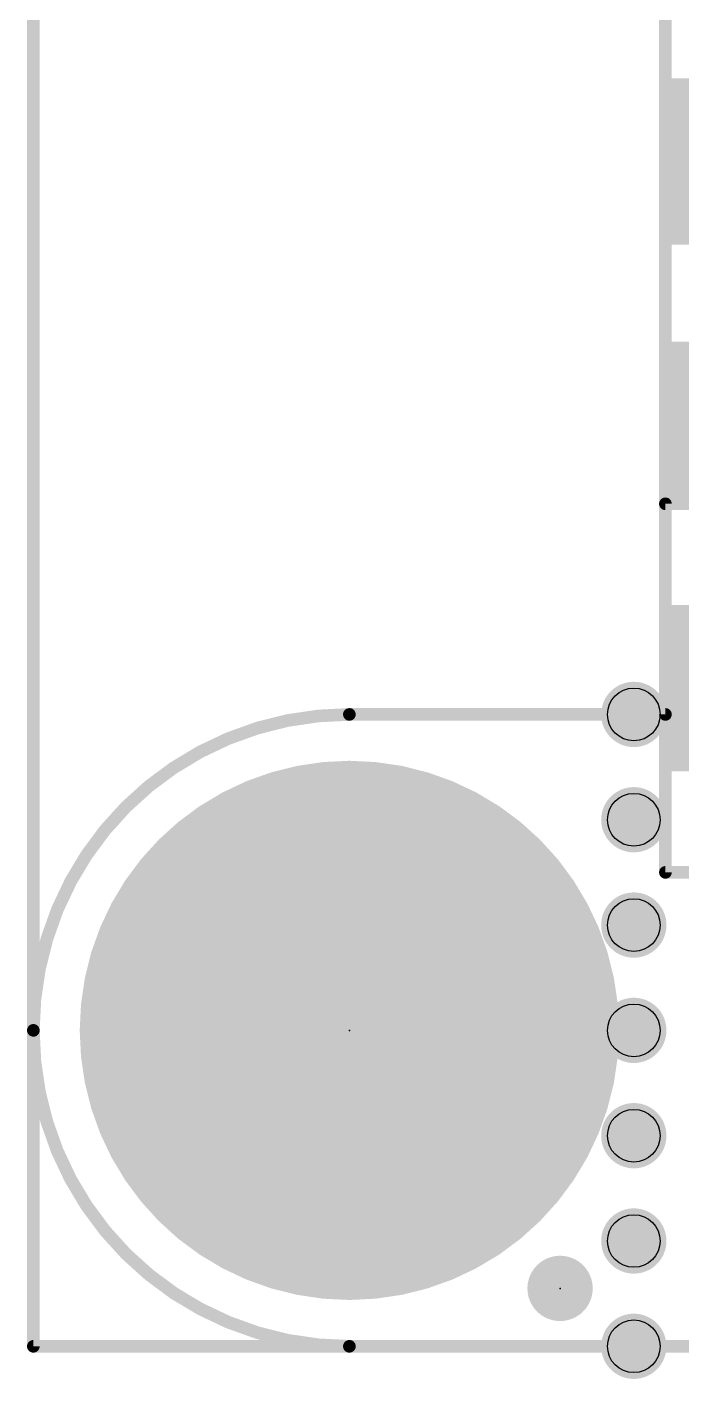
# Model space of a CAD drawing. Extents: x 0 to 108, y -62 to 34.
# Drawn here: x -0.08 to 7.82, y -0.39 to 15.91 of the extents above; entities that cross this region are included whole.
import ezdxf

# ---------------------------------------------------------------- set-up
doc = ezdxf.new("R2010")
doc.units = 0
for name, color, linetype in [('1', 12, 'CONTINUOUS'), ('15', 12, 'CONTINUOUS'), ('16', 132, 'CONTINUOUS'), ('17', 110, 'CONTINUOUS'), ('2', 132, 'CONTINUOUS'), ('20', 53, 'CONTINUOUS'), ('23', 53, 'CONTINUOUS'), ('24', 53, 'CONTINUOUS'), ('29', 253, 'CONTINUOUS')]:
    doc.layers.add(name, color=color, linetype=linetype)

# ---------------------------------------------------------------- blocks, each defined once
blk = doc.blocks.new('PIE')
at = {"const_width": 0.5}
blk.add_lwpolyline([(0, -0.25, 1), (0, 0.25, 1), (0, -0.25)], format="xyb", dxfattribs=at)
blk = doc.blocks.new('ROUNDP')
at = {"const_width": 0.5}
blk.add_lwpolyline([(0, -0.25, 1), (0, 0.25, 1), (0, -0.25)], format="xyb", dxfattribs=at)
blk = doc.blocks.new('RECT')
blk.add_solid([(-0.5, -0.5), (0.5, -0.5), (-0.5, 0.5), (0.5, 0.5)])

msp = doc.modelspace()

# ---------------------------------------------------------------- linework, layer by layer
at = {"layer": '15', "const_width": 0.1524}
for points in [[(0, 0), (0, 25.4)], [(40.64, 0), (0, 0)]]:
    msp.add_lwpolyline(points, dxfattribs=at)
at = {"layer": '15', "const_width": 0.0762}
for points in [[(0, 0.0381, 1), (0, -0.0381)], [(-0.0381, 0, 1), (0.0381, 0)]]:
    msp.add_lwpolyline(points, format="xyb", dxfattribs=at)
at = {"layer": '16', "const_width": 0.1524}
for points in [[(0, 0), (0, 25.4)], [(13.335, 10.16), (7.62, 10.16)], [(7.62, 10.16), (7.62, 5.715)], [(7.62, 5.715), (13.335, 5.715)], [(40.64, 0), (0, 0)]]:
    msp.add_lwpolyline(points, dxfattribs=at)
at = {"layer": '16', "const_width": 0.0762}
for points in [[(7.62, 10.1981, 1), (7.62, 10.1219)], [(7.6581, 10.16, 1), (7.5819, 10.16)], [(7.62, 5.7531, 1), (7.62, 5.6769)], [(7.5819, 5.715, 1), (7.6581, 5.715)], [(0, 0.0381, 1), (0, -0.0381)], [(-0.0381, 0, 1), (0.0381, 0)]]:
    msp.add_lwpolyline(points, format="xyb", dxfattribs=at)
at = {"layer": '2', "const_width": 0.1524}
for points in [[(0, 0), (0, 25.4)], [(40.64, 0), (0, 0)]]:
    msp.add_lwpolyline(points, dxfattribs=at)
at = {"layer": '2', "const_width": 0.0762}
for points in [[(0, 0.0381, 1), (0, -0.0381)], [(-0.0381, 0, 1), (0.0381, 0)]]:
    msp.add_lwpolyline(points, format="xyb", dxfattribs=at)
at = {"layer": '20', "const_width": 0.1524}
for points in [[(7.62, 17.78), (7.62, 7.62)], [(3.81, 7.62), (7.62, 7.62)], [(3.81, 0), (36.83, 0)]]:
    msp.add_lwpolyline(points, dxfattribs=at)
at = {"layer": '20'}
for points, const_width in [([(3.81, 7.62, 0.4142), (0, 3.81)], 0.1524), ([(3.81, 7.6581, 1), (3.81, 7.5819)], 0.0762), ([(3.81, 7.5819, 1), (3.81, 7.6581)], 0.0762), ([(7.62, 7.5819, 1), (7.62, 7.6581)], 0.0762), ([(7.5819, 7.62, 1), (7.6581, 7.62)], 0.0762), ([(0, 3.81, 0.4142), (3.81, 0)], 0.1524), ([(0.0381, 3.81, 1), (-0.0381, 3.81)], 0.0762), ([(-0.0381, 3.81, 1), (0.0381, 3.81)], 0.0762), ([(3.81, 0.0381, 1), (3.81, -0.0381)], 0.0762), ([(3.81, -0.0381, 1), (3.81, 0.0381)], 0.0762)]:
    msp.add_lwpolyline(points, format="xyb", dxfattribs=dict(at, const_width=const_width))
for centre in [(7.239, 7.62), (7.239, 6.35), (7.239, 5.08), (7.239, 3.81), (7.239, 2.54), (7.239, 1.27), (7.239, 0)]:
    msp.add_circle(centre, 0.3175, dxfattribs=at)
at = {"layer": '23'}
for p in [(3.81, 3.81), (6.35, 0.6985)]:
    msp.add_point(p, dxfattribs=at)
at = {"layer": '24'}
msp.add_point((6.35, 0.6985), dxfattribs=at)
at = {"layer": '29', "const_width": 0.3937}
for points in [[(7.239, 7.4231, 1), (7.239, 7.8169, 1), (7.239, 7.4231)], [(7.239, 6.1532, 1), (7.239, 6.5469, 1), (7.239, 6.1532)], [(7.239, 4.8831, 1), (7.239, 5.2769, 1), (7.239, 4.8831)], [(7.239, 3.6132, 1), (7.239, 4.0069, 1), (7.239, 3.6132)], [(7.239, 2.3432, 1), (7.239, 2.7369, 1), (7.239, 2.3432)], [(7.239, 1.0732, 1), (7.239, 1.4668, 1), (7.239, 1.0732)], [(7.239, -0.1968, 1), (7.239, 0.1968, 1), (7.239, -0.1968)]]:
    msp.add_lwpolyline(points, format="xyb", dxfattribs=at)

# ---------------------------------------------------------------- block references
at = {"layer": '1', "xscale": 0.635, "yscale": 0.635}
msp.add_blockref('PIE', (6.35, 0.6985), dxfattribs=at)
at = {"layer": '16', "xscale": 2.0066, "yscale": 1.016, "rotation": 90}
for p in [(8.128, 14.2875), (8.128, 11.1125), (8.128, 7.9375)]:
    msp.add_blockref('RECT', p, dxfattribs=at)
at = {"layer": '16'}
for p, xscale, yscale in [((8.636, 14.2875), 2, 2), ((8.636, 11.1125), 2, 2), ((8.636, 7.9375), 2, 2), ((6.35, 0.6985), 0.635, 0.635)]:
    msp.add_blockref('PIE', p, dxfattribs=dict(at, xscale=xscale, yscale=yscale))
at = {"layer": '17'}
for xscale, yscale in [(6.35, 6.35), (6.35, 6.35), (4.216, 4.216), (4.216, 4.216)]:
    msp.add_blockref('ROUNDP', (3.81, 3.81), dxfattribs=dict(at, xscale=xscale, yscale=yscale))
at = {"layer": '29'}
for name, p, xscale, yscale in [('ROUNDP', (3.81, 3.81), 6.5024, 6.5024), ('PIE', (6.35, 0.6985), 0.7874, 0.7874)]:
    msp.add_blockref(name, p, dxfattribs=dict(at, xscale=xscale, yscale=yscale))

doc.saveas('drawing.dxf')
